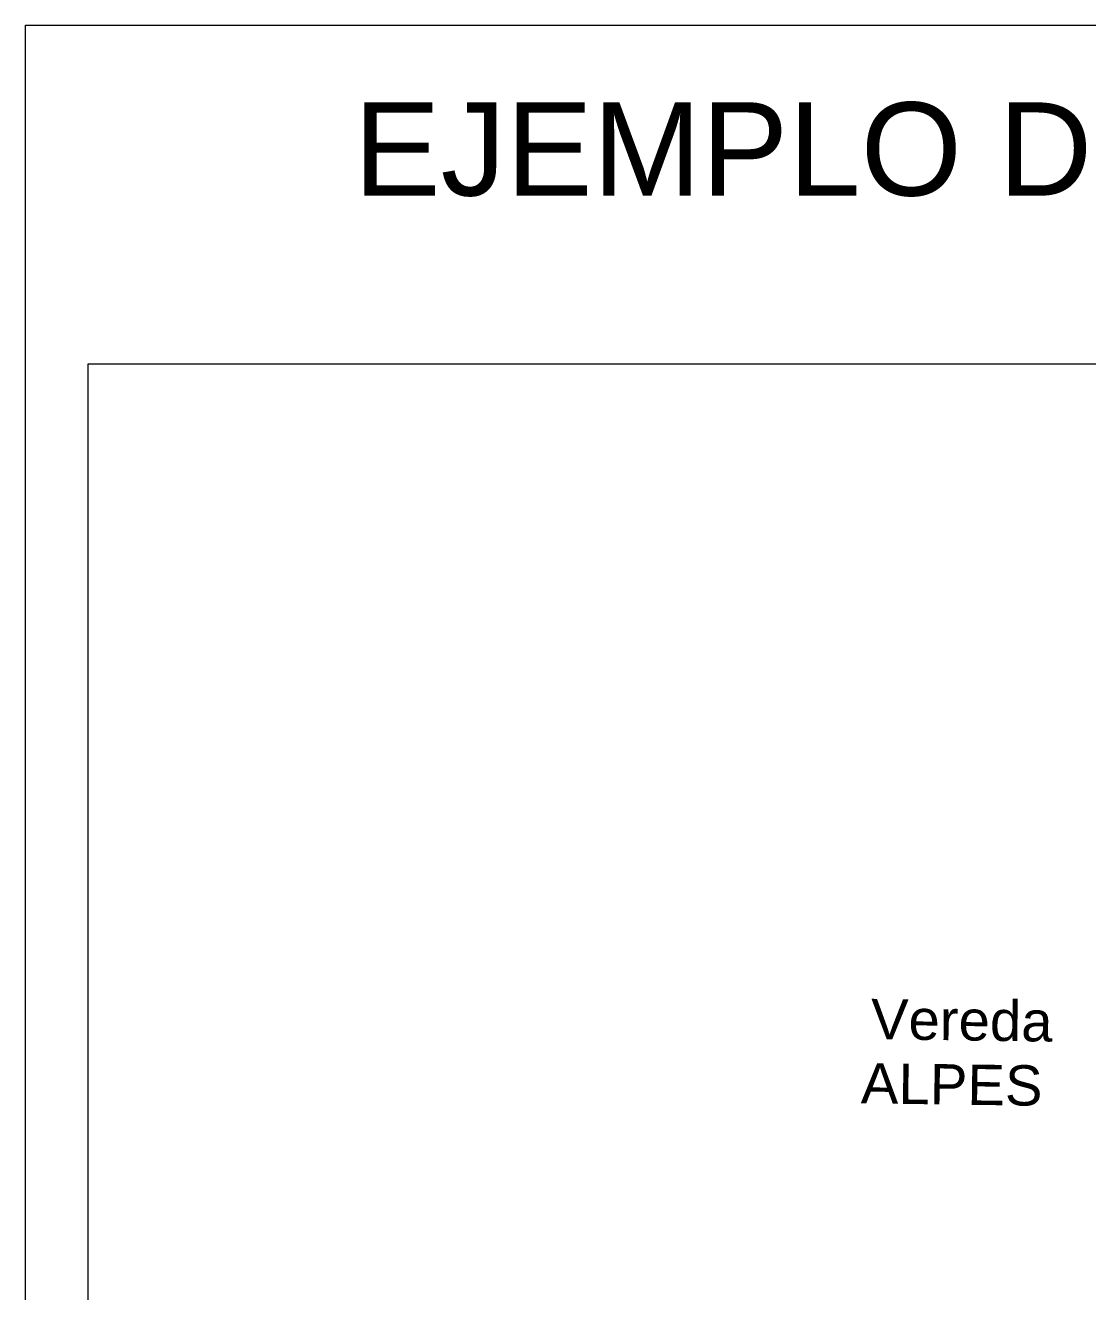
# Model space of a CAD drawing. Header units: millimetres. Extents: x 168 to 392, y 127 to 255.
# Drawn here: x 209.4 to 216.24, y 246.94 to 255.09 of the extents above; entities that cross this region are included whole.
import ezdxf

# ---------------------------------------------------------------- set-up
doc = ezdxf.new("R2010")
doc.units = ezdxf.units.MM
doc.layers.add('Esquemas', color=7, linetype='Continuous', lineweight=13)
doc.layers.add('textos', color=7, linetype='Continuous', lineweight=13)
doc.styles.add('0.6', font='', dxfattribs={"height": 0.6})
doc.styles.add('Textos Catografia', font='arial.ttf')
doc.styles.get('0.6').set_extended_font_data('@Arial Unicode MS')

msp = doc.modelspace()

# ---------------------------------------------------------------- linework, layer by layer
at = {"layer": 'Esquemas'}
for points in [[(209.40233, 255.0873), (242.64774, 255.0873), (242.64774, 221.93094), (209.40233, 221.93094)], [(209.80492, 226.33637), (224.64364, 226.33637), (224.64364, 252.90748), (209.80492, 252.90748)]]:
    msp.add_lwpolyline(points, close=True, dxfattribs=at)

# ---------------------------------------------------------------- texts
at = {"layer": 'textos', "insert": (226.30647, 254.59162), "char_height": 0.6, "attachment_point": 2, "style": '0.6'}
msp.add_mtext_dynamic_manual_height_columns('\\pxqj;EJEMPLO DIAGRAMA UBICACIÓN GEOGRAFICA', width=29.5828406, gutter_width=0.5, heights=[0], dxfattribs=at)
at = {"layer": 'textos', "char_height": 0.259391, "attachment_point": 7, "rotation": 359.200666, "style": 'Textos Catografia'}
for s, insert in [('Vereda', (214.83979, 248.56074)), ('ALPES', (214.77547, 248.14782))]:
    msp.add_mtext(s, dxfattribs=dict(at, insert=insert))

doc.saveas('drawing.dxf')
